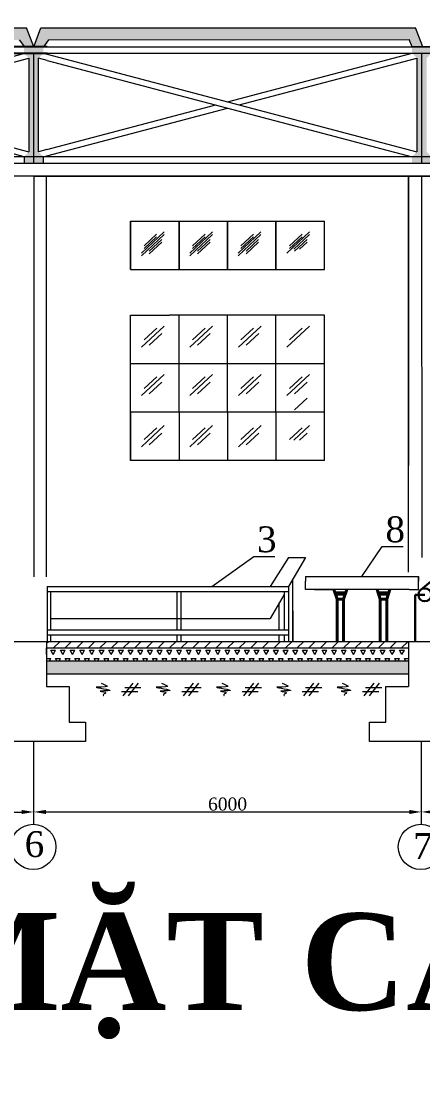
# Model space of a CAD drawing. Header units: inches. Extents: x -4475333 to 345677417, y -211198149 to 2125895.
# Drawn here: x -1942924 to -1936704, y 899148 to 915485 of the extents above; entities that cross this region are included whole.
import ezdxf

# ---------------------------------------------------------------- set-up
doc = ezdxf.new("R2010")
doc.units = ezdxf.units.IN
doc.header["$LTSCALE"] = 150
doc.header["$MEASUREMENT"] = 0
doc.linetypes.add('CENTER2', pattern=[1.125, 0.75, -0.125, 0.125, -0.125])
doc.linetypes.add('HIDDEN2', pattern=[4.7625, 3.175, -1.5875])
for name, color, linetype, lineweight in [('03 tbii', 3, 'Continuous', 50), ('cot', 2, 'Continuous', 50), ('Duong vien', 7, 'Continuous', 50), ('EEEE', 7, 'Continuous', 0), ('KHUNG BVE', 7, 'Continuous', 0), ('NHA XUONG', 80, 'Continuous', 50), ('PHOI_CANH', 3, 'Continuous', 50), ('TH net dam', 7, 'Continuous', 30)]:
    doc.layers.add(name, color=color, linetype=linetype, lineweight=lineweight)
for name, color, linetype in [('dang', 2, 'Continuous'), ('duongtamchamgach', 50, 'Continuous'), ('MATCAT', 132, 'Continuous'), ('NET NHAP', 7, 'Continuous'), ('Net0.2', 4, 'Continuous'), ('netdut', 2, 'HIDDEN2'), ('Netve', 1, 'Continuous'), ('Thiet bi', 7, 'Continuous'), ('tru', 7, 'Continuous')]:
    doc.layers.add(name, color=color, linetype=linetype)
doc.styles.add('1', font='times.ttf')
doc.styles.get("Standard").update_dxf_attribs({"font": 'times.ttf', "height": 100})
doc.dimstyles.new('75', dxfattribs={"dimtxt": 200, "dimasz": 188, "dimexe": 94, "dimexo": 47, "dimgap": 20, "dimtad": 1, "dimtoh": 1, "dimdec": 0, "dimtxsty": '1', "dimcen": 2.5, "dimclrt": 256, "dimadec": 0, "dimazin": 0, "dimtfac": 1, "dimtdec": 0, "dimtix": 1, "dimtmove": 0, "dimatfit": 2, "dimfxl": 1, "dimlwd": 9, "dimlwe": 9, "dimarcsym": 0})
pattern_1 = [(45, (-3375269.5799, 726526.24026), (-0.088388347648, 0.088388347648), [])]

# ---------------------------------------------------------------- blocks, each defined once
blk = doc.blocks.new('*D183')
at = {"layer": 'Defpoints', "color": 0, "lineweight": 0, "ltscale": 3, "transparency": 16777216}
for p in [(-1948728, 903247), (-1942728, 903247), (-1942728, 903247)]:
    blk.add_point(p, dxfattribs=at)
at = {"layer": 'NET NHAP', "color": 0, "lineweight": 9, "ltscale": 3, "transparency": 16777216}
for p, q in [((-1948728, 903294), (-1948728, 903341)), ((-1948540, 903247), (-1942916, 903247)), ((-1942728, 903294), (-1942728, 903341))]:
    blk.add_line(p, q, dxfattribs=at)
at = {"layer": 'NET NHAP', "color": 0, "lineweight": 0, "ltscale": 3, "transparency": 16777216}
for points in [[(-1948540, 903279), (-1948540, 903216), (-1948728, 903247)], [(-1942916, 903279), (-1942916, 903216), (-1942728, 903247)]]:
    blk.add_solid(points, dxfattribs=at)
at = {"layer": 'NET NHAP', "lineweight": 13, "ltscale": 3, "transparency": 16777216, "insert": (-1945728, 903369), "char_height": 200, "attachment_point": 5, "style": '1'}
blk.add_mtext('6000', dxfattribs=at)
blk = doc.blocks.new('*D184')
at = {"layer": 'Defpoints', "color": 0, "lineweight": 0, "ltscale": 3, "transparency": 16777216}
for p in [(-1942728, 903247), (-1936728, 903248), (-1936728, 903248)]:
    blk.add_point(p, dxfattribs=at)
at = {"layer": 'NET NHAP', "color": 0, "lineweight": 9, "ltscale": 3, "transparency": 16777216}
for p, q in [((-1942728, 903294), (-1942728, 903342)), ((-1942540, 903248), (-1936916, 903248)), ((-1936728, 903295), (-1936728, 903342))]:
    blk.add_line(p, q, dxfattribs=at)
at = {"layer": 'NET NHAP', "color": 0, "lineweight": 0, "ltscale": 3, "transparency": 16777216}
for points in [[(-1942540, 903279), (-1942540, 903216), (-1942728, 903248)], [(-1936916, 903279), (-1936916, 903216), (-1936728, 903248)]]:
    blk.add_solid(points, dxfattribs=at)
at = {"layer": 'NET NHAP', "lineweight": 13, "ltscale": 3, "transparency": 16777216, "insert": (-1939728, 903369), "char_height": 200, "attachment_point": 5, "style": '1'}
blk.add_mtext('6000', dxfattribs=at)
blk = doc.blocks.new('*D185')
at = {"layer": 'Defpoints', "color": 0, "lineweight": 0, "ltscale": 3, "transparency": 16777216}
for p in [(-1936728, 903248), (-1930728, 903248), (-1930728, 903248)]:
    blk.add_point(p, dxfattribs=at)
at = {"layer": 'NET NHAP', "color": 0, "lineweight": 9, "ltscale": 3, "transparency": 16777216}
for p, q in [((-1936728, 903295), (-1936728, 903342)), ((-1936540, 903248), (-1930916, 903248)), ((-1930728, 903295), (-1930728, 903342))]:
    blk.add_line(p, q, dxfattribs=at)
at = {"layer": 'NET NHAP', "color": 0, "lineweight": 0, "ltscale": 3, "transparency": 16777216}
for points in [[(-1936540, 903279), (-1936540, 903216), (-1936728, 903248)], [(-1930916, 903279), (-1930916, 903216), (-1930728, 903248)]]:
    blk.add_solid(points, dxfattribs=at)
at = {"layer": 'NET NHAP', "lineweight": 13, "ltscale": 3, "transparency": 16777216, "insert": (-1933728, 903369), "char_height": 200, "attachment_point": 5, "style": '1'}
blk.add_mtext('6000', dxfattribs=at)
blk = doc.blocks.new('utjjrtjtr')
at = {"layer": 'PHOI_CANH', "color": 252, "lineweight": 9}
for p, q in [((4094925, 1559965), (4094925, 1559215)), ((4094925, 1559215), (4094925, 1559965)), ((4094925, 1559965), (4097925, 1559965)), ((4094925, 1559965), (4094925, 1559215)), ((4094925, 1559965), (4097925, 1559965)), ((4094925, 1559965), (4097925, 1559965)), ((4095675, 1559215), (4095675, 1559965)), ((4095675, 1559965), (4095675, 1559215)), ((4096425, 1559215), (4096425, 1559965)), ((4096425, 1559965), (4096425, 1559215)), ((4097175, 1559215), (4097175, 1559965)), ((4097175, 1559965), (4097175, 1559215)), ((4097925, 1559215), (4097925, 1559965)), ((4095092, 1559468), (4095443, 1559795)), ((4095092, 1559468), (4095443, 1559795)), ((4095842, 1559468), (4096193, 1559795)), ((4095842, 1559468), (4096193, 1559795)), ((4096592, 1559468), (4096943, 1559795)), ((4096592, 1559468), (4096943, 1559795)), ((4097342, 1559468), (4097693, 1559795)), ((4097342, 1559468), (4097693, 1559795)), ((4095092, 1559426), (4095443, 1559754)), ((4095092, 1559426), (4095443, 1559754)), ((4095133, 1559580), (4095328, 1559760)), ((4095133, 1559580), (4095328, 1559760)), ((4095133, 1559539), (4095328, 1559719)), ((4095133, 1559539), (4095328, 1559719)), ((4095212, 1559496), (4095407, 1559677)), ((4095212, 1559496), (4095407, 1559677)), ((4095212, 1559455), (4095407, 1559636)), ((4095212, 1559455), (4095407, 1559636)), ((4095842, 1559426), (4096193, 1559754)), ((4095842, 1559426), (4096193, 1559754)), ((4095883, 1559580), (4096078, 1559760)), ((4095883, 1559580), (4096078, 1559760)), ((4095883, 1559539), (4096078, 1559719)), ((4095883, 1559539), (4096078, 1559719)), ((4095962, 1559496), (4096157, 1559677)), ((4095962, 1559496), (4096157, 1559677)), ((4095962, 1559455), (4096157, 1559636)), ((4095962, 1559455), (4096157, 1559636)), ((4096592, 1559426), (4096943, 1559754)), ((4096592, 1559426), (4096943, 1559754)), ((4096633, 1559580), (4096828, 1559760)), ((4096633, 1559580), (4096828, 1559760)), ((4096633, 1559539), (4096828, 1559719)), ((4096633, 1559539), (4096828, 1559719)), ((4096712, 1559496), (4096907, 1559677)), ((4096712, 1559496), (4096907, 1559677)), ((4096712, 1559455), (4096907, 1559636)), ((4096712, 1559455), (4096907, 1559636)), ((4097383, 1559580), (4097578, 1559760)), ((4097383, 1559580), (4097578, 1559760)), ((4097383, 1559539), (4097578, 1559719)), ((4097383, 1559539), (4097578, 1559719)), ((4097451, 1559527), (4097693, 1559754)), ((4097451, 1559527), (4097693, 1559754)), ((4097462, 1559496), (4097657, 1559677)), ((4097462, 1559496), (4097657, 1559677)), ((4097540, 1559527), (4097657, 1559636)), ((4097540, 1559527), (4097657, 1559636)), ((4094925, 1559215), (4097883, 1559215)), ((4094925, 1559215), (4097925, 1559215)), ((4094925, 1559215), (4097883, 1559215)), ((4097883, 1559215), (4097925, 1559215)), ((4097883, 1559215), (4097925, 1559215))]:
    blk.add_line(p, q, dxfattribs=at)

msp = doc.modelspace()

# ---------------------------------------------------------------- hatches: boundary and pattern name
at = {"layer": 'dang', "lineweight": 9}
for points in [[(-1942878.5, 913286.9), (-1942578.5, 913286.9), (-1942578.5, 913386.9), (-1942653.5, 913461.9), (-1942653.5, 914911.7), (-1942578.5, 914986.9), (-1942578.5, 915086.9), (-1942878.5, 915086.9), (-1942878.5, 914986.9), (-1942803.5, 914911.7), (-1942803.5, 913461.9), (-1942878.5, 913386.9)], [(-1936871.4, 913286.8), (-1936571.4, 913286.8), (-1936571.4, 913386.8), (-1936646.4, 913461.8), (-1936646.4, 914911.7), (-1936571.4, 914986.8), (-1936571.4, 915086.8), (-1936871.4, 915086.8), (-1936871.4, 914986.8), (-1936796.4, 914911.7), (-1936796.4, 913461.8), (-1936871.4, 913386.8)]]:
    msp.add_hatch(color=256, dxfattribs=at).paths.add_polyline_path(points)
at = {"layer": 'netdut', "linetype": 'ByBlock', "lineweight": 9, "ltscale": 10}
h = msp.add_hatch(dxfattribs=at)
h.set_pattern_fill('TRIANG', color=0, scale=400, style=0)
h.set_pattern_definition([(60, (-2659278.37, 852424.49), (-75, 129.90381), [75, -75]), (120, (-2659278.37, 852424.49), (-150, 8e-08), [75, -75]), (0, (-2659315.87, 852489.44), (75, 129.90381), [75, -75])])
edge = h.paths.add_edge_path()
edge.add_line((-1942526.3, 905586.9), (-1942528.6, 905786.9))
edge.add_line((-1942528.6, 905786.9), (-1936928.5, 905786.9))
edge.add_line((-1942526.3, 905586.9), (-1936928.5, 905587))
edge.add_line((-1936928.5, 905786.9), (-1936928.5, 905587))
h = msp.add_hatch(dxfattribs=at)
h.set_pattern_fill('DOTS', color=4, scale=400, style=0)
h.set_pattern_definition([(0, (-2659278.374, 852424.489), (12.5, 25), [0, -25])])
edge = h.paths.add_edge_path()
edge.add_line((-1936928.5, 905587), (-1936928.5, 905386.9))
edge.add_line((-1942526.3, 905586.9), (-1936928.5, 905587))
edge.add_line((-1942526, 905387), (-1936928.5, 905385.9))
edge.add_line((-1942526, 905387), (-1942526.3, 905586.9))
at = {"layer": 'tru', "linetype": 'ByBlock', "lineweight": 9, "ltscale": 10}
h = msp.add_hatch(dxfattribs=at)
h.set_pattern_fill('ANSI31', color=5, style=0)
h.set_pattern_definition(pattern_1)
h.paths.add_polyline_path([(-1942954.2, 915193.9), (-1942873.1, 915086.9), (-1942729.3, 915086.9), (-1942842.8, 915382.5), (-1948619.5, 915382.4), (-1948729.1, 915086.9), (-1948578.5, 915086.9), (-1948499.3, 915193.8)])
h = msp.add_hatch(dxfattribs=at)
h.set_pattern_fill('ANSI31', color=5, style=0)
h.set_pattern_definition(pattern_1)
h.paths.add_polyline_path([(-1936818, 915382.5), (-1942619.6, 915382.3), (-1942729.1, 915086.9), (-1942578.5, 915086.9), (-1942499.3, 915193.7), (-1936915, 915201.2), (-1936871.1, 915086.8), (-1936704.5, 915086.8)])
h = msp.add_hatch(dxfattribs=at)
h.set_pattern_fill('ANSI31', color=5, scale=40, style=0)
h.set_pattern_definition([(45, (-3436444.04, 1115139.1), (-89.802561, 89.802561), [])])
h.paths.add_polyline_path([(-1936928.5, 905887), (-1942528.6, 905887), (-1942528.6, 905786.9), (-1936928.5, 905786.9)])

# ---------------------------------------------------------------- linework, layer by layer
at = {"layer": '03 tbii', "lineweight": 18}
msp.add_line((-1972728.5, 905887), (-1906728.3, 905887), dxfattribs=at)
at = {"layer": 'cot', "lineweight": 18}
for p, q in [((-1942878.3, 913386.9), (-1948653.3, 914911.7)), ((-1948577.9, 914986.9), (-1942803.3, 913461.9)), ((-1942853.3, 914986.9), (-1945721.9, 914232.6)), ((-1945548.6, 914186.8), (-1942803.3, 914911.7)), ((-1942520.2, 914873.7), (-1942652.3, 914911.9)), ((-1942575.4, 914987), (-1942519.8, 914970.9)), ((-1942520.2, 914873.7), (-1936870.9, 913386.8)), ((-1942519.8, 914970.9), (-1936796.4, 913461.8)), ((-1939728, 914234.8), (-1936870.4, 914986.8)), ((-1939546.5, 914187), (-1936796.4, 914911.7)), ((-1942526.7, 913498.3), (-1939910.5, 914186.8)), ((-1942527.1, 913401.5), (-1939728.7, 914139)), ((-1942526.7, 913498.3), (-1942652.3, 913462)), ((-1942577.3, 913387), (-1942527.1, 913401.5)), ((-1942526.3, 905586.9), (-1942528.6, 905586.9))]:
    msp.add_line(p, q, dxfattribs=at)
at = {"layer": 'dang', "lineweight": 18}
for p, q in [((-1942803.5, 914911.7), (-1942803.5, 913461.9)), ((-1942803.5, 914911.7), (-1942803.5, 913461.9)), ((-1942653.5, 913461.9), (-1942653.5, 914911.7)), ((-1942653.5, 913461.9), (-1942653.5, 914911.7)), ((-1936796.4, 914911.7), (-1936796.4, 913461.8)), ((-1936796.4, 914911.7), (-1936796.4, 913461.8))]:
    msp.add_line(p, q, dxfattribs=at)
at = {"layer": 'Defpoints', "lineweight": 18}
for p, q in [((-1942728.5, 913286.9), (-1942728.5, 914986.9)), ((-1936721.4, 913286.8), (-1936721.4, 914986.8)), ((-1942878.5, 913386.9), (-1942878.5, 913286.9)), ((-1942578.5, 913286.9), (-1942578.5, 913386.9))]:
    msp.add_line(p, q, dxfattribs=at)
at = {"layer": 'Duong vien', "color": 7, "linetype": 'Continuous', "lineweight": 18, "ltscale": 10}
for p, q in [((-1937647.7, 906889.4), (-1937333, 907353.4)), ((-1937333, 907353.4), (-1937010.2, 907353.4)), ((-1939973.9, 906735.5), (-1939321, 907199.5)), ((-1939321, 907199.5), (-1938998.2, 907199.5))]:
    msp.add_line(p, q, dxfattribs=at)
at = {"layer": 'duongtamchamgach', "linetype": 'Continuous', "lineweight": -2, "ltscale": 10}
for p, q in [((-1942519.2, 915086.9), (-1966592.5, 915086.9)), ((-1966576.1, 914986.9), (-1942519.7, 914986.9))]:
    msp.add_line(p, q, dxfattribs=at)
at = {"layer": 'duongtamchamgach', "linetype": 'CENTER2', "lineweight": 15, "ltscale": 200}
for p, q in [((-1942728.5, 913086.8), (-1942727.9, 906885.4)), ((-1936728.5, 913086.8), (-1936720.6, 907187.4)), ((-1938720.5, 906843.3), (-1938719.2, 905887.2))]:
    msp.add_line(p, q, dxfattribs=at)
at = {"layer": 'EEEE', "color": 5, "lineweight": 40}
for p, q in [((-1938080.8, 906689.4), (-1938031.2, 906540.8)), ((-1937881.7, 906689.4), (-1937931.2, 906540.8)), ((-1937413.9, 906689.4), (-1937364.3, 906540.8)), ((-1937214.8, 906689.4), (-1937264.3, 906540.8)), ((-1938064.6, 906640.8), (-1937897.9, 906640.8)), ((-1938056.2, 906615.8), (-1937906.2, 906615.8)), ((-1938031.2, 905886.7), (-1938031.2, 906540.8)), ((-1938031.2, 906540.8), (-1937931.2, 906540.8)), ((-1937931.2, 906540.8), (-1937931.2, 905886.7)), ((-1937397.7, 906640.8), (-1937231, 906640.8)), ((-1937389.3, 906615.8), (-1937239.3, 906615.8)), ((-1937364.3, 905886.7), (-1937364.3, 906540.8)), ((-1937364.3, 906540.8), (-1937264.3, 906540.8)), ((-1937264.3, 906540.8), (-1937264.3, 905886.7))]:
    msp.add_line(p, q, dxfattribs=at)
at = {"layer": 'KHUNG BVE', "color": 3, "linetype": 'Continuous', "lineweight": 18, "ltscale": 10}
for p, q in [((-1942519.2, 915086.9), (-1901377.4, 915086.7)), ((-1942519.7, 914986.9), (-1901377.8, 914986.7)), ((-1942728.5, 913086.8), (-1936728.5, 913086.8)), ((-1936728.5, 913086.8), (-1930728.5, 913086.8)), ((-1936728.5, 913086.8), (-1936528.5, 913086.8)), ((-1942526.6, 905786.9), (-1936928.5, 905786.9))]:
    msp.add_line(p, q, dxfattribs=at)
at = {"layer": 'KHUNG BVE', "linetype": 'Continuous', "lineweight": 18, "ltscale": 10}
for p, q in [((-1901081.4, 913387), (-1972728.5, 913387)), ((-1972728.5, 913287), (-1901052.7, 913287)), ((-1906728.5, 913087), (-1972728.5, 913087)), ((-1942529.3, 906885.4), (-1942528.6, 913086.8)), ((-1942529.1, 908508.9), (-1942528.6, 913086.9)), ((-1936928.5, 913086.8), (-1936928.5, 908607)), ((-1936928.5, 906958.6), (-1936928.5, 913086.8)), ((-1938928.9, 906066.1), (-1938928.9, 906484.4)), ((-1942528.6, 905887), (-1942528.6, 905387)), ((-1938928.9, 905886.9), (-1938928.9, 905989.2)), ((-1936928.5, 905886.9), (-1936928.5, 905386.9)), ((-1936928.5, 905786.9), (-1936928.5, 905587)), ((-1936928.5, 905587), (-1936928.5, 905386.9)), ((-1942528.6, 905387), (-1942528.6, 905187)), ((-1942526, 905387), (-1942528.6, 905387)), ((-1936928.5, 905386.9), (-1936928.5, 905186.9)), ((-1942528.6, 905187), (-1942178.6, 905187)), ((-1942178.6, 905187), (-1942178.6, 904637)), ((-1937278.6, 904636.9), (-1937278.6, 905186.9)), ((-1937278.6, 905186.9), (-1936928.5, 905186.9)), ((-1942178.6, 904637), (-1941928.6, 904637)), ((-1941928.6, 904637), (-1941928.6, 904337)), ((-1937528.6, 904336.9), (-1937528.6, 904636.9)), ((-1937528.6, 904636.9), (-1937278.6, 904636.9)), ((-1941928.6, 904337), (-1943528.6, 904337)), ((-1935928.6, 904336.9), (-1937528.6, 904336.9))]:
    msp.add_line(p, q, dxfattribs=at)
at = {"layer": 'KHUNG BVE', "color": 7, "linetype": 'Continuous', "lineweight": 18, "ltscale": 10}
msp.add_line((-1938719.2, 905887.2), (-1938719.3, 906845.4), dxfattribs=at)
at = {"layer": 'KHUNG BVE', "lineweight": 0}
for p, q in [((-1938520.8, 906889.4), (-1938520.8, 906819.4)), ((-1938520.8, 906889.4), (-1936774.8, 906889.4)), ((-1936774.8, 906889.4), (-1936774.8, 906819.4)), ((-1936774.8, 906689.4), (-1936774.8, 906889.4)), ((-1938520.8, 906689.4), (-1938520.8, 906819.4)), ((-1938380.8, 906689.4), (-1938520.8, 906689.4)), ((-1936914.8, 906689.4), (-1938380.8, 906689.4)), ((-1938380.8, 906689.4), (-1938080.8, 906689.4)), ((-1936914.8, 906689.4), (-1937214.8, 906689.4)), ((-1936914.8, 906689.4), (-1936774.8, 906689.4)), ((-1938031.2, 905886.7), (-1937931.2, 905886.7)), ((-1937364.3, 905886.7), (-1937264.3, 905886.7))]:
    msp.add_line(p, q, dxfattribs=at)
at = {"layer": 'KHUNG BVE', "color": 2, "linetype": 'Continuous', "lineweight": 18, "ltscale": 10}
msp.add_line((-1942526.3, 905586.9), (-1936928.5, 905587), dxfattribs=at)
at = {"layer": 'KHUNG BVE', "color": 0, "linetype": 'Continuous', "lineweight": 18, "ltscale": 10}
msp.add_line((-1942526, 905387), (-1936928.5, 905385.9), dxfattribs=at)
at = {"layer": 'KHUNG BVE', "lineweight": 0}
msp.add_circle((-1916098.2, 889715.1), 188435.9, dxfattribs=at)
at = {"layer": 'MATCAT', "color": 3, "lineweight": 13, "ltscale": 3}
for p, q in [((-1942728.6, 903247.3), (-1942728.6, 904337.1)), ((-1936728.4, 903231.9), (-1936728.4, 904337.1))]:
    msp.add_line(p, q, dxfattribs=at)
at = {"layer": 'Net0.2', "lineweight": 18}
for p, q in [((-1941193.1, 905240.1), (-1941348.1, 905046.8)), ((-1941112.2, 905240.1), (-1941267.2, 905046.8)), ((-1940260.7, 905240.1), (-1940415.7, 905046.8)), ((-1940179.8, 905240.1), (-1940334.8, 905046.8)), ((-1939328.3, 905240.1), (-1939483.3, 905046.8)), ((-1939247.4, 905240.1), (-1939402.4, 905046.8)), ((-1938395.9, 905240.1), (-1938550.9, 905046.8)), ((-1938315, 905240.1), (-1938470, 905046.8)), ((-1937463.4, 905240.1), (-1937618.5, 905046.8)), ((-1937382.5, 905240.1), (-1937537.6, 905046.8)), ((-1941368.8, 905111.5), (-1941116.9, 905111.5)), ((-1941320.3, 905175.5), (-1941068.4, 905175.5)), ((-1940436.4, 905111.5), (-1940184.5, 905111.5)), ((-1940387.9, 905175.5), (-1940136, 905175.5)), ((-1939504, 905111.5), (-1939252, 905111.5)), ((-1939455.5, 905175.5), (-1939203.6, 905175.5)), ((-1938571.5, 905111.5), (-1938319.6, 905111.5)), ((-1938523.1, 905175.5), (-1938271.2, 905175.5)), ((-1937639.1, 905111.5), (-1937387.2, 905111.5)), ((-1937590.7, 905175.5), (-1937338.8, 905175.5))]:
    msp.add_line(p, q, dxfattribs=at)
for points in [[(-1941682.7, 905240.1), (-1941590, 905190), (-1941763.5, 905177.6), (-1941552.8, 905128), (-1941701.5, 905115.7), (-1941614.8, 905090.9), (-1941652, 905053.7), (-1941645.8, 905047.6)], [(-1940750.3, 905240.1), (-1940657.6, 905190), (-1940831.1, 905177.6), (-1940620.4, 905128), (-1940769.1, 905115.7), (-1940682.4, 905090.9), (-1940719.5, 905053.7), (-1940713.3, 905047.6)], [(-1939817.8, 905240.1), (-1939725.1, 905190), (-1939898.7, 905177.6), (-1939688, 905128), (-1939836.7, 905115.7), (-1939749.9, 905090.9), (-1939787.1, 905053.7), (-1939780.9, 905047.6)], [(-1938885.4, 905240.1), (-1938792.7, 905190), (-1938966.3, 905177.6), (-1938755.5, 905128), (-1938904.3, 905115.7), (-1938817.5, 905090.9), (-1938854.7, 905053.7), (-1938848.5, 905047.6)], [(-1937953, 905240.1), (-1937860.3, 905190), (-1938033.9, 905177.6), (-1937823.1, 905128), (-1937971.9, 905115.7), (-1937885.1, 905090.9), (-1937922.3, 905053.7), (-1937916.1, 905047.6)]]:
    msp.add_spline(points, degree=3, dxfattribs=at)
at = {"layer": 'netdut', "color": 0, "linetype": 'ByBlock', "lineweight": 18, "ltscale": 10}
for p, q in [((-1942526.3, 905586.9), (-1942528.6, 905786.9)), ((-1942528.6, 905786.9), (-1936928.5, 905786.9))]:
    msp.add_line(p, q, dxfattribs=at)
at = {"layer": 'netdut', "color": 4, "linetype": 'ByBlock', "lineweight": 18, "ltscale": 10}
for p, q in [((-1942526.3, 905586.9), (-1936928.5, 905587)), ((-1942526, 905387), (-1942526.3, 905586.9))]:
    msp.add_line(p, q, dxfattribs=at)
at = {"layer": 'Netve', "color": 7, "linetype": 'Continuous', "lineweight": 18, "ltscale": 10}
for p, q in [((-1938784, 907187.4), (-1939070.1, 906735.5)), ((-1938784, 907187.4), (-1938520.8, 907187.4)), ((-1938520.8, 907187.4), (-1938783.1, 906735.5)), ((-1942520.7, 906735.5), (-1938783.1, 906735.5)), ((-1942520.7, 906735.5), (-1942520.7, 905887.2)), ((-1938956.5, 906735.5), (-1938956.5, 906735.5)), ((-1938783.1, 906735.5), (-1938783.1, 905887.2)), ((-1942520.7, 906658.6), (-1938783.1, 906658.6)), ((-1942466.7, 906658.6), (-1942466.7, 906066.1)), ((-1940515.5, 906658.6), (-1940515.5, 906066.1)), ((-1940451.8, 906658.6), (-1940451.8, 906066.1)), ((-1938854.1, 906613.1), (-1939070.1, 906241)), ((-1938854.1, 906658.6), (-1938854.1, 906066.1)), ((-1942466.7, 906241), (-1939070.1, 906241)), ((-1942520.7, 906066.1), (-1938783.1, 906066.1)), ((-1942520.7, 905989.2), (-1938783.1, 905989.2)), ((-1942466.7, 905989.2), (-1942466.7, 905887.2)), ((-1940515.5, 905989.2), (-1940515.5, 905887.2)), ((-1940451.8, 905989.2), (-1940451.8, 905887.2)), ((-1938854.1, 905989.2), (-1938854.1, 905887.2))]:
    msp.add_line(p, q, dxfattribs=at)
at = {"layer": 'NHA XUONG', "lineweight": 18}
for p, q in [((-1942528.6, 905786.9), (-1942526.6, 905786.9)), ((-1942526.6, 905786.9), (-1942528.6, 905786.9))]:
    msp.add_line(p, q, dxfattribs=at)
at = {"layer": 'PHOI_CANH', "color": 252, "lineweight": 18}
for p, q in [((-1941228.5, 909437), (-1941228.5, 910937)), ((-1941228.5, 910937), (-1940628.5, 910937)), ((-1938228.5, 910937), (-1940628.5, 910937)), ((-1940478.5, 910687), (-1940478.5, 910937)), ((-1939728.5, 910687), (-1939728.5, 910937)), ((-1938978.5, 909437), (-1938978.5, 910937)), ((-1938228.5, 908687), (-1938228.5, 910937)), ((-1941061.4, 910439.7), (-1940710.4, 910766.9)), ((-1940311.4, 910439.7), (-1939960.4, 910766.9)), ((-1939561.4, 910439.7), (-1939210.4, 910766.9)), ((-1938811.4, 910439.7), (-1938460.4, 910766.9)), ((-1941020.6, 910551.9), (-1940825.6, 910732.4)), ((-1940941.4, 910468.4), (-1940746.4, 910648.9)), ((-1940478.5, 909437), (-1940478.5, 910687)), ((-1940270.6, 910551.9), (-1940075.6, 910732.4)), ((-1940191.4, 910468.4), (-1939996.4, 910648.9)), ((-1939728.5, 909437), (-1939728.5, 910687)), ((-1939520.6, 910551.9), (-1939325.6, 910732.4)), ((-1939441.4, 910468.4), (-1939246.4, 910648.9)), ((-1938770.6, 910551.9), (-1938575.6, 910732.4)), ((-1941228.5, 910187), (-1938228.5, 910187)), ((-1941228.5, 908687), (-1941228.5, 910070.4)), ((-1941061.4, 909689.7), (-1940710.4, 910016.9)), ((-1941061.4, 909689.7), (-1940710.4, 910016.9)), ((-1941020.6, 909801.9), (-1940825.6, 909982.4)), ((-1941020.6, 909801.9), (-1940825.6, 909982.4)), ((-1940311.4, 909689.7), (-1939960.4, 910016.9)), ((-1940311.4, 909689.7), (-1939960.4, 910016.9)), ((-1940270.6, 909801.9), (-1940075.6, 909982.4)), ((-1940270.6, 909801.9), (-1940075.6, 909982.4)), ((-1939561.4, 909689.7), (-1939210.4, 910016.9)), ((-1939561.4, 909689.7), (-1939210.4, 910016.9)), ((-1939520.6, 909801.9), (-1939325.6, 909982.4)), ((-1939520.6, 909801.9), (-1939325.6, 909982.4)), ((-1938811.4, 909689.7), (-1938460.4, 910016.9)), ((-1938811.4, 909689.7), (-1938460.4, 910016.9)), ((-1938770.6, 909801.9), (-1938575.6, 909982.4)), ((-1938770.6, 909801.9), (-1938575.6, 909982.4)), ((-1940941.4, 909718.4), (-1940746.4, 909898.9)), ((-1940941.4, 909718.4), (-1940746.4, 909898.9)), ((-1940191.4, 909718.4), (-1939996.4, 909898.9)), ((-1940191.4, 909718.4), (-1939996.4, 909898.9)), ((-1939441.4, 909718.4), (-1939246.4, 909898.9)), ((-1939441.4, 909718.4), (-1939246.4, 909898.9)), ((-1938691.4, 909718.4), (-1938496.4, 909898.9)), ((-1938691.4, 909718.4), (-1938496.4, 909898.9)), ((-1938691.4, 909468.4), (-1938496.4, 909648.9)), ((-1941228.5, 909437), (-1941228.5, 908687)), ((-1941228.5, 909437), (-1938228.5, 909437)), ((-1941228.5, 909437), (-1938228.5, 909437)), ((-1940478.5, 909437), (-1940478.5, 908687)), ((-1939728.5, 909437), (-1939728.5, 908687)), ((-1938978.5, 909437), (-1938978.5, 908687)), ((-1941061.4, 908898.4), (-1940710.4, 909225.6)), ((-1941061.4, 908898.4), (-1940710.4, 909225.6)), ((-1941020.6, 909010.7), (-1940825.6, 909191.2)), ((-1941020.6, 909010.7), (-1940825.6, 909191.2)), ((-1940311.4, 908898.4), (-1939960.4, 909225.6)), ((-1940311.4, 908898.4), (-1939960.4, 909225.6)), ((-1940270.6, 909010.7), (-1940075.6, 909191.2)), ((-1940270.6, 909010.7), (-1940075.6, 909191.2)), ((-1939561.4, 908898.4), (-1939210.4, 909225.6)), ((-1939561.4, 908898.4), (-1939210.4, 909225.6)), ((-1939520.6, 909010.7), (-1939325.6, 909191.2)), ((-1939520.6, 909010.7), (-1939325.6, 909191.2)), ((-1938770.6, 909010.7), (-1938575.6, 909191.2)), ((-1938770.6, 909010.7), (-1938575.6, 909191.2)), ((-1938703.2, 908999.2), (-1938460.4, 909225.6)), ((-1938703.2, 908999.2), (-1938460.4, 909225.6)), ((-1940941.4, 908927.1), (-1940746.4, 909107.6)), ((-1940941.4, 908927.1), (-1940746.4, 909107.6)), ((-1940191.4, 908927.1), (-1939996.4, 909107.6)), ((-1940191.4, 908927.1), (-1939996.4, 909107.6)), ((-1939441.4, 908927.1), (-1939246.4, 909107.6)), ((-1939441.4, 908927.1), (-1939246.4, 909107.6)), ((-1938613.4, 908999.2), (-1938496.4, 909107.6)), ((-1938613.4, 908999.2), (-1938496.4, 909107.6)), ((-1938228.5, 908687), (-1941228.5, 908687))]:
    msp.add_line(p, q, dxfattribs=at)
at = {"layer": 'TH net dam'}
for p, q in [((-1933013.9, 909798.5), (-1936738.9, 906684.1)), ((-1936824.8, 905887), (-1936824.8, 906607.4)), ((-1936674.8, 906607.4), (-1936824.8, 906607.4))]:
    msp.add_line(p, q, dxfattribs=at)
msp.add_circle((-1936674.8, 906607.4), 100, dxfattribs=at)
at = {"layer": 'Thiet bi', "color": 2, "linetype": 'ByBlock', "lineweight": 18, "ltscale": 10}
for p, q in [((-1942728.6, 903057.6), (-1942728.6, 903247.6)), ((-1936728.4, 903057.5), (-1936728.4, 903247.5))]:
    msp.add_line(p, q, dxfattribs=at)
for centre in [(-1942735.9, 902707.6), (-1936735.9, 902707.5)]:
    msp.add_circle(centre, 350.1, dxfattribs=at)
at = {"layer": 'tru', "color": 5, "linetype": 'ByBlock', "lineweight": 18, "ltscale": 10}
for p, q in [((-1948619.5, 915382.4), (-1942842.8, 915382.5)), ((-1942729.2, 915086.5), (-1942842.8, 915382.5)), ((-1942729.2, 915086.6), (-1942619.6, 915382.3)), ((-1942619.6, 915382.3), (-1936818, 915382.5)), ((-1936704.5, 915086.8), (-1936818, 915382.5)), ((-1942954.3, 915194), (-1942873.1, 915086.9)), ((-1942499.3, 915193.7), (-1942578.6, 915086.6)), ((-1942499.3, 915193.7), (-1936915, 915201.2)), ((-1936871, 915086.8), (-1936915, 915201.2)), ((-1942578.6, 915086.6), (-1942715.7, 915086.6)), ((-1936704.5, 915086.8), (-1936871, 915086.8)), ((-1936571.6, 915086.8), (-1936708.6, 915086.8))]:
    msp.add_line(p, q, dxfattribs=at)

# ---------------------------------------------------------------- block references
at = {"linetype": 'ByBlock'}
msp.add_blockref('utjjrtjtr', (-6036153.8, -647573.3), dxfattribs=at)

# ---------------------------------------------------------------- texts
at = {"color": 7, "linetype": 'ByBlock', "lineweight": 18, "char_height": 400, "width": 236.121, "attachment_point": 1}
for s, insert in [('8', (-1937283.5, 907820.9)), ('3', (-1939271.5, 907667))]:
    msp.add_mtext(s, dxfattribs=dict(at, insert=insert))
at = {"layer": '03 tbii', "lineweight": 18, "insert": (-1936269.8, 900707.3), "char_height": 1500, "width": 57591.056, "attachment_point": 5, "line_spacing_factor": 1.5, "style": '1'}
msp.add_mtext('{\\fTimes New Roman|b1|i0|c0|p18;MẶT CẮT A - A}', dxfattribs=at)
at = {"layer": 'Thiet bi', "color": 2, "linetype": 'ByBlock', "lineweight": 18, "ltscale": 10, "char_height": 400, "width": 247.603, "attachment_point": 1}
for s, insert in [('6', (-1942868.3, 902950.4)), ('7', (-1936857.8, 902921.4))]:
    msp.add_mtext(s, dxfattribs=dict(at, insert=insert))

# ---------------------------------------------------------------- dimensions: what is measured, and where the dimension line sits
at = {"layer": 'NET NHAP', "color": 0, "lineweight": 13, "ltscale": 3}
for base, p1, p2, picture, middle in [((-1942728.4, 903247.3), (-1948728.4, 903247.3), (-1942728.4, 903247.3), '*D183', (-1945728.4, 903369.1)), ((-1936728.4, 903247.5), (-1942728.4, 903247.3), (-1936728.4, 903247.5), '*D184', (-1939728.4, 903369.3)), ((-1930728.4, 903247.5), (-1936728.4, 903247.5), (-1930728.4, 903247.5), '*D185', (-1933728.4, 903369.3))]:
    dim = msp.add_linear_dim(base=base, p1=p1, p2=p2, dimstyle='75', dxfattribs=at)
    dim.commit()
    dim.dimension.update_dxf_attribs({"geometry": picture, "text_midpoint": middle})

doc.saveas('drawing.dxf')
